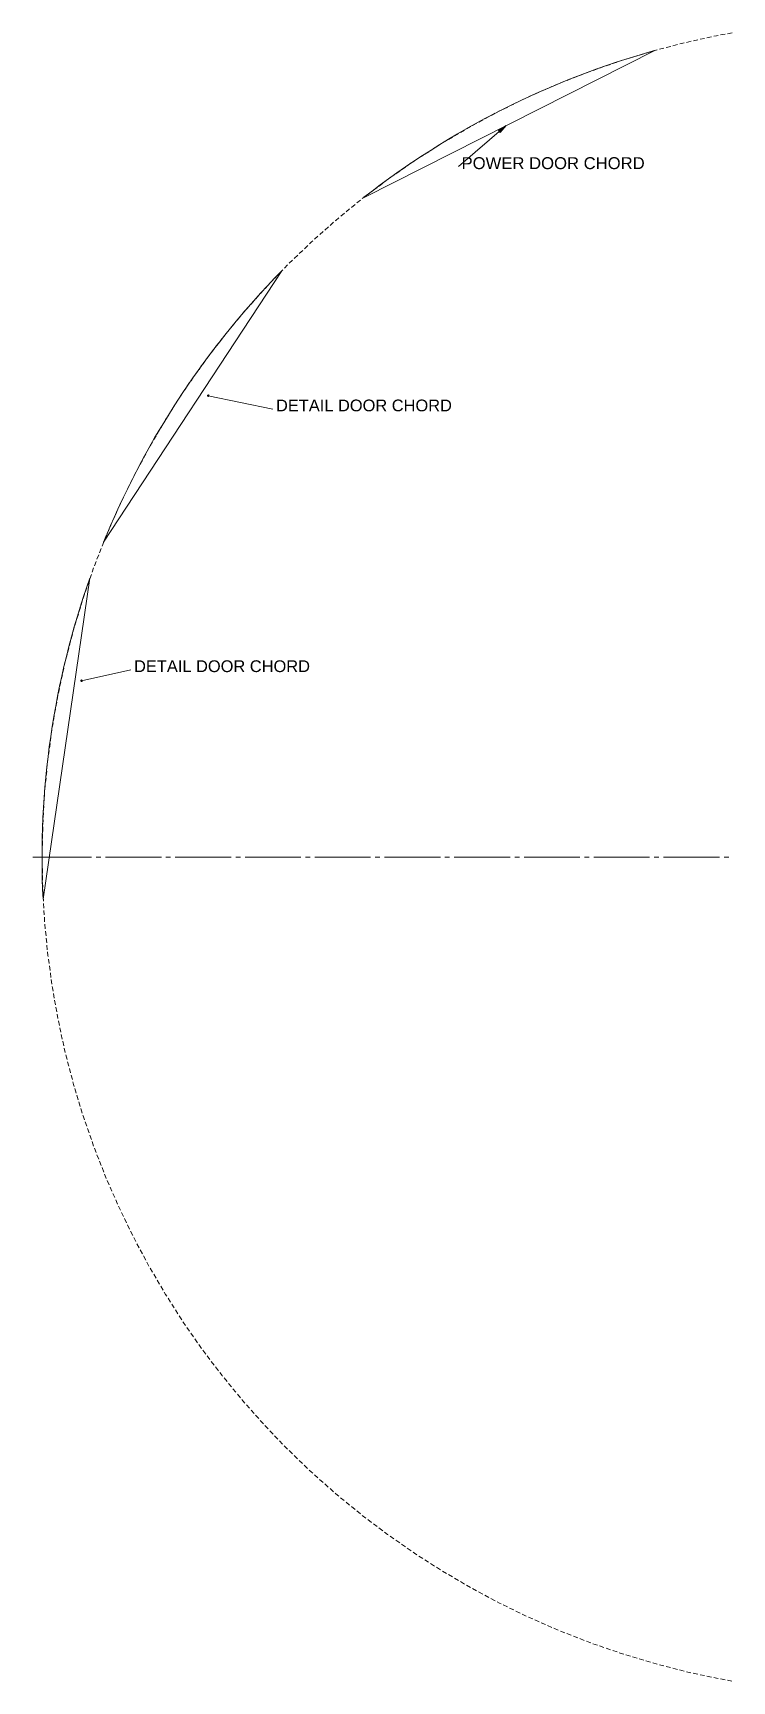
# Model space of a CAD drawing. Header units: millimetres. Extents: x 43 to 576, y 6 to 798.
# Drawn here: x 54.2 to 245.1, y 341.1 to 791.6 of the extents above; entities that cross this region are included whole.
import ezdxf

# ---------------------------------------------------------------- set-up
doc = ezdxf.new("R2010")
doc.units = ezdxf.units.MM
doc.header["$MEASUREMENT"] = 0
doc.layers.get('0').update_dxf_attribs({"linetype": 'CONTINUOUS'})
doc.styles.add('Arial0', font='arial.ttf', dxfattribs={"height": 3.96})

msp = doc.modelspace()

# ---------------------------------------------------------------- hatches: boundary and pattern name
at = {"true_color": 0x000007}
msp.add_hatch(color=0, dxfattribs=at).paths.add_polyline_path([(183.49, 766.28), (181.81, 764.42), (181.39, 764.89)])
h = msp.add_hatch(color=0, dxfattribs=at)
edge = h.paths.add_edge_path()
edge.add_spline(control_points=[(101.85, 692.48), (101.82, 692.21), (102.18, 692.11), (102.27, 692.39), (102.27, 692.39), (102.3, 692.66), (101.94, 692.77), (101.85, 692.48)], knot_values=[0, 0, 0, 0, 0.125, 0.125, 0.125, 0.125, 1, 1, 1, 1], degree=3, periodic=0)
edge.add_line((101.85, 692.48), (102.05, 692.44))
edge.add_line((102.05, 692.44), (101.85, 692.48))
h = msp.add_hatch(color=0, dxfattribs=at)
edge = h.paths.add_edge_path()
edge.add_line((67.28, 614.51), (67.3, 614.42))
edge.add_line((67.3, 614.42), (67.37, 614.37))
edge.add_line((67.37, 614.37), (67.45, 614.34))
edge.add_line((67.45, 614.34), (67.52, 614.34))
edge.add_line((67.52, 614.34), (67.6, 614.37))
edge.add_line((67.6, 614.37), (67.65, 614.44))
edge.add_line((67.65, 614.44), (67.68, 614.51))
edge.add_line((67.68, 614.51), (67.68, 614.59))
edge.add_spline(control_points=[(67.68, 614.59), (67.57, 614.89), (67.25, 614.75), (67.28, 614.51)], knot_values=[0, 0, 0, 0, 1, 1, 1, 1], degree=3, periodic=0)
edge.add_line((67.28, 614.51), (67.48, 614.54))
edge.add_line((67.48, 614.54), (67.28, 614.51))

# ---------------------------------------------------------------- linework, layer by layer
at = {"color": 0, "linetype": 'Continuous', "lineweight": 20, "true_color": 0x000007}
for p, q in [((144.62, 746.63), (224.23, 786.84)), ((101.85, 692.48), (102.05, 692.44)), ((101.85, 692.48), (102.05, 692.44)), ((67.28, 614.51), (67.48, 614.54)), ((67.28, 614.51), (67.48, 614.54))]:
    msp.add_line(p, q, dxfattribs=at)
at = {"color": 0, "linetype": 'Continuous', "lineweight": 9, "true_color": 0x000007}
for p, q in [((73.5, 652.4), (122.16, 726.56)), ((57, 554.78), (69.73, 642.54))]:
    msp.add_line(p, q, dxfattribs=at)
at = {"color": 0, "linetype": 'Continuous', "lineweight": 20, "true_color": 0x000007}
for points in [[(230.24, 788.41), (229.01, 788.09)], [(232.09, 788.89), (230.85, 788.57)], [(233.94, 789.3), (232.72, 789.02)], [(235.81, 789.7), (234.59, 789.45)], [(237.66, 790.11), (236.42, 789.85)], [(239.53, 790.52), (238.29, 790.24)], [(240.9, 790.84), (240.14, 790.67)], [(241.4, 790.9), (240.9, 790.84)], [(243.29, 791.23), (242.03, 791.04)], [(245.14, 791.58), (243.9, 791.35)], [(214.87, 784.01), (214.37, 783.86)], [(215.58, 784.24), (214.87, 784.01)], [(217.4, 784.78), (216.21, 784.42)], [(219.24, 785.35), (218.03, 784.97)], [(221.06, 785.91), (219.85, 785.53)], [(222.87, 786.45), (221.67, 786.09)], [(224.71, 786.97), (223.49, 786.65)], [(226.55, 787.45), (225.32, 787.13)], [(228.4, 787.91), (227.18, 787.6)], [(203.01, 779.77), (201.82, 779.29)], [(204.8, 780.47), (203.61, 780)], [(206.35, 781.06), (205.38, 780.7)], [(206.57, 781.15), (206.35, 781.06)], [(208.37, 781.77), (207.18, 781.36)], [(210.17, 782.39), (208.98, 781.97)], [(211.98, 783), (210.78, 782.6)], [(213.76, 783.64), (212.59, 783.21)], [(192.47, 775.39), (191.3, 774.88)], [(194.21, 776.17), (193.04, 775.65)], [(195.96, 776.93), (194.79, 776.42)], [(197.7, 777.69), (196.53, 777.18)], [(199.47, 778.38), (198.3, 777.92)], [(201.26, 779.09), (200.07, 778.62)], [(182.14, 770.49), (181.67, 770.28)], [(183.86, 771.34), (182.72, 770.78)], [(185.56, 772.16), (184.42, 771.62)], [(187.26, 773.01), (186.14, 772.45)], [(188.97, 773.83), (187.83, 773.29)], [(189.76, 774.22), (189.55, 774.12)], [(190.7, 774.63), (189.76, 774.22)], [(170.41, 755.05), (183.49, 766.28), (183.49, 766.28)], [(173.72, 766.03), (172.63, 765.38)], [(175.41, 766.92), (174.28, 766.33)], [(177.08, 767.83), (175.95, 767.24)], [(178.76, 768.71), (177.65, 768.13)], [(180.45, 769.62), (179.33, 769.01)], [(181.67, 770.28), (181, 769.92)], [(167.15, 762.17), (166.04, 761.51)], [(168.81, 763.12), (167.7, 762.49)], [(170.43, 764.09), (169.35, 763.45)], [(172.08, 765.05), (170.97, 764.42)], [(159.08, 757.1), (158.42, 756.65)], [(160.68, 758.11), (159.63, 757.43)], [(162.31, 759.13), (161.25, 758.45)], [(163.91, 760.16), (162.84, 759.48)], [(165.51, 761.18), (164.44, 760.5)], [(152.81, 752.75), (151.77, 752.04)], [(154.38, 753.85), (153.34, 753.11)], [(155.95, 754.93), (154.91, 754.22)], [(157.51, 756.04), (156.45, 755.29)], [(158.42, 756.65), (158.02, 756.39)], [(146.69, 748.21), (145.68, 747.45)], [(148.21, 749.36), (147.2, 748.6)], [(149.72, 750.53), (148.73, 749.75)], [(151.06, 751.51), (150.23, 750.91)], [(151.24, 751.66), (151.06, 751.51)], [(140.7, 743.5), (139.73, 742.69)], [(142.19, 744.71), (141.22, 743.9)], [(143.65, 745.92), (142.67, 745.11)], [(145.17, 747.07), (144.16, 746.31)], [(136.32, 739.83), (135.36, 738.99)], [(136.92, 740.36), (136.78, 740.26)], [(137.78, 741.07), (136.92, 740.36)], [(139.25, 742.29), (138.27, 741.48)], [(130.22, 734.4), (129.69, 733.91)], [(130.63, 734.78), (130.22, 734.4)], [(132.05, 736.04), (131.1, 735.2)], [(133.46, 737.3), (132.53, 736.47)], [(134.9, 738.57), (133.96, 737.71)], [(126.5, 730.83), (125.57, 729.95)], [(127.87, 732.15), (126.94, 731.26)], [(129.23, 733.46), (128.32, 732.6)], [(121.11, 725.44), (120.23, 724.53)], [(122.41, 726.81), (121.55, 725.9)], [(123.75, 728.17), (122.86, 727.28)], [(123.75, 728.18), (123.75, 728.17)], [(125.12, 729.51), (124.2, 728.63)], [(117.17, 721.3), (116.31, 720.36)], [(118.46, 722.69), (117.58, 721.78)], [(119.78, 724.07), (118.91, 723.16)], [(113.35, 717.04), (112.5, 716.08)], [(114.62, 718.46), (113.78, 717.5)], [(115.89, 719.87), (115.05, 718.94)], [(109.64, 712.7), (108.85, 711.69)], [(110.85, 714.16), (110.06, 713.18)], [(111.54, 715), (111.26, 714.64)], [(112.07, 715.61), (111.54, 715)], [(105.84, 708.04), (105.24, 707.28)], [(106, 708.27), (105.84, 708.04)], [(107.23, 709.76), (106.4, 708.75)], [(108.44, 711.21), (107.64, 710.24)], [(102.55, 703.72), (101.79, 702.7)], [(103.71, 705.24), (102.94, 704.24)], [(104.86, 706.77), (104.09, 705.76)], [(99.19, 699.11), (98.45, 698.07)], [(100.26, 700.66), (99.55, 699.64)], [(101.41, 702.2), (100.65, 701.18)], [(95.91, 694.43), (95.25, 693.52)], [(96.99, 696), (96.26, 694.96)], [(98.08, 697.55), (97.37, 696.49)], [(92.79, 689.65), (92.11, 688.56)], [(93.81, 691.25), (93.14, 690.18)], [(94.86, 692.84), (94.15, 691.78)], [(95.25, 693.52), (95.19, 693.38)], [(119.7, 688.79), (102.05, 692.44), (102.05, 692.44)], [(89.76, 684.78), (89.13, 683.69)], [(90.42, 685.94), (90.09, 685.35)], [(90.74, 686.42), (90.42, 685.94)], [(91.78, 688.03), (91.09, 686.95)], [(87.84, 681.49), (87.18, 680.42)], [(88.79, 683.15), (88.16, 682.04)], [(85, 676.53), (84.42, 675.41)], [(85.88, 678.17), (85.3, 677.09)], [(85.91, 678.2), (85.88, 678.17)], [(86.87, 679.86), (86.24, 678.76)], [(82.32, 671.5), (81.71, 670.38)], [(83.21, 673.17), (82.62, 672.05)], [(84.12, 674.86), (83.49, 673.74)], [(80.6, 668.1), (80.05, 666.94)], [(81.43, 669.8), (80.88, 668.66)], [(78.1, 662.95), (77.72, 662.17)], [(78.93, 664.66), (78.38, 663.51)], [(79.77, 666.38), (79.23, 665.23)], [(75.77, 657.74), (75.27, 656.57)], [(76.53, 659.48), (76.03, 658.3)], [(77.32, 661.21), (76.79, 660.04)], [(77.72, 662.17), (77.57, 661.79)], [(74.12, 653.92), (73.77, 653.06)], [(74.25, 654.24), (74.12, 653.92)], [(75.01, 655.97), (74.5, 654.81)], [(72.15, 648.91), (71.68, 647.73)], [(72.86, 650.68), (72.38, 649.5)], [(73.54, 652.47), (73.09, 651.27)], [(70.77, 645.37), (70.36, 644.16)], [(71.45, 647.16), (71.01, 645.97)], [(68.92, 639.94), (68.49, 638.77)], [(69.53, 641.75), (69.12, 640.57)], [(70.16, 643.57), (69.73, 642.36)], [(67.68, 636.36), (67.33, 635.15)], [(67.91, 637.07), (67.88, 636.97)], [(68.28, 638.16), (67.91, 637.07)], [(66.01, 630.9), (65.65, 629.66)], [(66.59, 632.72), (66.21, 631.48)], [(67.14, 634.54), (66.75, 633.31)], [(64.95, 627.23), (64.64, 626)], [(65.27, 628.48), (65.12, 627.84)], [(65.46, 629.08), (65.27, 628.48)], [(63.51, 621.7), (63.2, 620.46)], [(64.01, 623.54), (63.68, 622.31)], [(64.49, 625.39), (64.16, 624.17)], [(62.62, 618), (62.36, 616.76)], [(63, 619.75), (62.75, 618.61)], [(63.05, 619.83), (63, 619.75)], [(61.79, 614.27), (61.54, 613.02)], [(62.22, 616.13), (61.94, 614.89)], [(67.28, 614.51), (67.3, 614.42), (67.37, 614.37), (67.45, 614.34), (67.52, 614.34), (67.6, 614.37), (67.65, 614.44), (67.68, 614.51), (67.68, 614.59)], [(60.68, 608.67), (60.47, 607.41)], [(61.02, 610.55), (60.78, 609.3)], [(61.4, 612.41), (61.13, 611.17)], [(60.02, 604.91), (59.79, 603.67)], [(60.34, 606.8), (60.12, 605.53)], [(59.11, 599.26), (58.95, 598.02)], [(59.39, 601.14), (59.21, 599.9)], [(59.54, 602.13), (59.48, 601.79)], [(59.68, 603.03), (59.54, 602.13)], [(58.58, 595.49), (58.42, 594.24)], [(58.87, 597.37), (58.68, 596.13)], [(58.12, 591.7), (58.01, 590.46)], [(58.29, 593.22), (58.19, 592.34)], [(58.34, 593.62), (58.29, 593.22)], [(57.56, 586.02), (57.46, 584.75)], [(57.76, 587.91), (57.62, 586.67)], [(57.96, 589.81), (57.82, 588.56)], [(57.29, 582.22), (57.21, 580.95)], [(57.39, 584.12), (57.31, 582.85)], [(57.06, 578.43), (57, 577.16)], [(57.16, 580.32), (57.1, 579.06)], [(56.83, 572.71), (56.8, 571.44)], [(56.86, 574.61), (56.85, 573.36)], [(56.9, 575.32), (56.86, 575.26)], [(56.95, 576.53), (56.9, 575.32)], [(56.75, 568.91), (56.72, 567.63)], [(56.78, 570.81), (56.76, 569.53)], [(70.21, 566.34), (54.96, 566.34), (54.2, 566.34)], [(56.7, 567), (56.7, 566.34), (56.7, 565.73)], [(56.72, 565.09), (56.75, 563.83)], [(56.76, 563.18), (56.78, 561.91)], [(72.74, 566.34), (71.47, 566.34)], [(89.27, 566.34), (74.02, 566.34)], [(91.8, 566.34), (90.52, 566.34)], [(108.32, 566.34), (93.07, 566.34)], [(110.85, 566.34), (109.58, 566.34)], [(127.37, 566.34), (112.12, 566.34)], [(129.9, 566.34), (128.63, 566.34)], [(146.43, 566.34), (131.18, 566.34)], [(148.96, 566.34), (147.68, 566.34)], [(165.48, 566.34), (150.23, 566.34)], [(168.01, 566.34), (166.74, 566.34)], [(184.54, 566.34), (169.29, 566.34)], [(187.07, 566.34), (185.79, 566.34)], [(203.59, 566.34), (188.34, 566.34)], [(206.12, 566.34), (204.85, 566.34)], [(222.64, 566.34), (207.39, 566.34)], [(225.17, 566.34), (223.9, 566.34)], [(241.7, 566.34), (226.45, 566.34)], [(244.23, 566.34), (242.95, 566.34)], [(56.8, 561.28), (56.83, 560.01)], [(56.83, 559.38), (56.86, 558.11)], [(56.86, 557.48), (56.9, 557.34)], [(56.9, 557.34), (56.95, 556.2)], [(56.98, 555.56), (57.06, 554.3)], [(57.1, 553.66), (57.16, 552.38)], [(57.21, 551.75), (57.29, 550.5)], [(57.31, 549.87), (57.39, 548.59)], [(57.46, 547.97), (57.56, 546.69)], [(57.62, 546.06), (57.76, 544.81)], [(57.82, 544.18), (57.96, 542.91)], [(58.01, 542.28), (58.12, 541)], [(58.19, 540.39), (58.29, 539.43)], [(58.29, 539.43), (58.34, 539.12)], [(58.42, 538.47), (58.58, 537.23)], [(58.67, 536.59), (58.87, 535.35)], [(58.95, 534.72), (59.11, 533.46)], [(59.2, 532.83), (59.39, 531.56)], [(59.48, 530.95), (59.54, 530.57)], [(59.54, 530.57), (59.68, 529.67)], [(59.79, 529.06), (60.01, 527.8)], [(60.12, 527.18), (60.34, 525.92)], [(60.45, 525.31), (60.68, 524.07)], [(60.78, 523.42), (61.02, 522.18)], [(61.13, 521.57), (61.4, 520.31)], [(61.53, 519.7), (61.79, 518.46)], [(61.94, 517.83), (62.21, 516.59)], [(62.36, 515.98), (62.62, 514.72)], [(62.75, 514.11), (63.03, 512.9)], [(63.03, 512.9), (63.03, 512.87)], [(63.2, 512.24), (63.51, 511.02)], [(63.66, 510.4), (63.98, 509.18)], [(64.16, 508.57), (64.47, 507.34)], [(64.64, 506.72), (64.95, 505.49)], [(65.1, 504.88), (65.3, 504.2)], [(65.3, 504.2), (65.46, 503.66)], [(65.63, 503.04), (66.01, 501.84)], [(66.21, 501.22), (66.56, 500.02)], [(66.75, 499.41), (67.12, 498.2)], [(67.3, 497.57), (67.68, 496.36)], [(67.86, 495.75), (67.91, 495.63)], [(67.91, 495.63), (68.28, 494.54)], [(68.49, 493.96), (68.89, 492.76)], [(69.1, 492.16), (69.53, 490.95)], [(69.73, 490.36), (70.15, 489.15)], [(70.36, 488.56), (70.77, 487.35)], [(70.99, 486.75), (71.45, 485.58)], [(71.68, 484.98), (72.15, 483.79)], [(72.38, 483.2), (72.83, 482.02)], [(73.06, 481.44), (73.54, 480.25)], [(73.77, 479.67), (74.12, 478.76)], [(74.12, 478.76), (74.23, 478.48)], [(74.48, 477.9), (75.01, 476.75)], [(75.27, 476.15), (75.77, 474.99)], [(76.03, 474.41), (76.53, 473.26)], [(76.79, 472.66), (77.29, 471.49)], [(77.56, 470.92), (77.72, 470.53)], [(77.72, 470.53), (78.1, 469.78)], [(78.38, 469.2), (78.93, 468.06)], [(79.21, 467.5), (79.76, 466.34)], [(80.04, 465.78), (80.6, 464.64)], [(80.88, 464.06), (81.43, 462.92)], [(81.71, 462.36), (82.3, 461.23)], [(82.58, 460.65), (83.21, 459.53)], [(83.49, 458.98), (84.09, 457.86)], [(84.39, 457.31), (84.98, 456.19)], [(85.28, 455.61), (85.88, 454.52)], [(85.88, 454.52), (85.89, 454.5)], [(86.21, 453.94), (86.85, 452.86)], [(87.17, 452.32), (87.83, 451.21)], [(88.14, 450.66), (88.77, 449.55)], [(89.12, 449.02), (89.75, 447.93)], [(90.06, 447.39), (90.44, 446.74)], [(90.44, 446.74), (90.72, 446.3)], [(91.09, 445.75), (91.76, 444.69)], [(92.09, 444.16), (92.77, 443.09)], [(93.12, 442.56), (93.81, 441.47)], [(94.15, 440.94), (94.82, 439.86)], [(95.17, 439.33), (95.25, 439.18)], [(95.25, 439.18), (95.88, 438.29)], [(96.26, 437.76), (96.99, 436.74)], [(97.35, 436.21), (98.06, 435.16)], [(98.43, 434.64), (99.17, 433.59)], [(99.52, 433.06), (100.25, 432.04)], [(100.63, 431.53), (101.39, 430.5)], [(101.77, 430), (102.53, 428.98)], [(102.91, 428.48), (103.71, 427.47)], [(104.09, 426.98), (104.85, 425.95)], [(105.23, 425.44), (105.84, 424.66)], [(105.84, 424.66), (106, 424.43)], [(106.4, 423.95), (107.21, 422.97)], [(107.61, 422.48), (108.42, 421.49)], [(108.82, 421.01), (109.63, 420.03)], [(110.02, 419.53), (110.85, 418.56)], [(111.26, 418.06), (111.54, 417.7)], [(111.54, 417.7), (112.07, 417.1)], [(112.5, 416.62), (113.35, 415.68)], [(113.76, 415.2), (114.6, 414.24)], [(115.02, 413.78), (115.88, 412.84)], [(116.29, 412.34), (117.14, 411.41)], [(117.57, 410.92), (118.43, 410.01)], [(118.87, 409.54), (119.77, 408.63)], [(120.2, 408.17), (121.07, 407.26)], [(121.52, 406.81), (122.4, 405.89)], [(122.84, 405.44), (123.72, 404.52)], [(124.16, 404.09), (125.11, 403.19)], [(125.55, 402.75), (126.46, 401.89)], [(126.93, 401.44), (127.84, 400.55)], [(128.3, 400.1), (129.21, 399.24)], [(129.67, 398.79), (130.2, 398.28)], [(130.2, 398.28), (130.6, 397.92)], [(131.08, 397.5), (132.02, 396.66)], [(132.48, 396.23), (133.44, 395.4)], [(133.92, 394.99), (134.87, 394.13)], [(135.35, 393.72), (136.31, 392.87)], [(136.77, 392.44), (136.92, 392.31)], [(136.92, 392.31), (137.74, 391.63)], [(138.22, 391.23), (139.22, 390.42)], [(139.71, 390.03), (140.69, 389.22)], [(141.18, 388.82), (142.16, 387.99)], [(142.66, 387.6), (143.65, 386.79)], [(144.13, 386.4), (145.15, 385.64)], [(145.67, 385.26), (146.68, 384.49)], [(147.19, 384.11), (148.2, 383.34)], [(148.71, 382.96), (149.72, 382.19)], [(150.23, 381.81), (151.04, 381.18)], [(151.04, 381.18), (151.24, 381.05)], [(151.75, 380.7), (152.8, 379.97)], [(153.32, 379.59), (154.37, 378.86)], [(154.9, 378.52), (155.92, 377.79)], [(156.45, 377.41), (157.49, 376.7)], [(158.01, 376.33), (158.4, 376.05)], [(158.4, 376.05), (159.06, 375.64)], [(159.61, 375.29), (160.67, 374.6)], [(161.21, 374.25), (162.27, 373.57)], [(162.8, 373.24), (163.89, 372.54)], [(164.42, 372.2), (165.5, 371.52)], [(166.03, 371.19), (167.12, 370.53)], [(167.68, 370.21), (168.76, 369.58)], [(169.3, 369.24), (170.41, 368.61)], [(170.96, 368.28), (172.06, 367.63)], [(172.59, 367.32), (173.69, 366.67)], [(174.26, 366.37), (175.36, 365.76)], [(175.93, 365.47), (177.06, 364.87)], [(177.61, 364.57), (178.73, 363.96)], [(179.29, 363.66), (180.42, 363.08)], [(180.98, 362.79), (181.67, 362.41)], [(181.67, 362.41), (182.09, 362.19)], [(182.67, 361.91), (183.81, 361.36)], [(184.39, 361.08), (185.53, 360.54)], [(186.09, 360.26), (187.23, 359.71)], [(187.81, 359.43), (188.95, 358.87)], [(189.53, 358.58), (189.76, 358.49)], [(189.76, 358.49), (190.69, 358.09)], [(191.28, 357.82), (192.44, 357.31)], [(193.02, 357.06), (194.18, 356.55)], [(194.77, 356.3), (195.95, 355.79)], [(196.51, 355.54), (197.68, 355.03)], [(198.26, 354.78), (199.45, 354.32)], [(200.03, 354.09), (201.21, 353.64)], [(201.8, 353.41), (202.99, 352.93)], [(203.59, 352.7), (204.76, 352.23)], [(205.36, 352), (206.34, 351.62)], [(206.34, 351.62), (206.55, 351.54)], [(207.15, 351.32), (208.35, 350.93)], [(208.93, 350.71), (210.14, 350.28)], [(210.73, 350.1), (211.94, 349.67)], [(212.54, 349.47), (213.74, 349.06)], [(214.34, 348.84), (214.87, 348.66)], [(214.87, 348.66), (215.56, 348.45)], [(216.16, 348.28), (217.38, 347.9)], [(217.98, 347.73), (219.2, 347.35)], [(219.82, 347.17), (221.02, 346.79)], [(221.63, 346.63), (222.84, 346.25)], [(223.47, 346.05), (224.69, 345.73)], [(225.31, 345.58), (226.53, 345.27)], [(227.14, 345.1), (228.38, 344.79)], [(228.99, 344.61), (230.22, 344.29)], [(230.83, 344.15), (232.05, 343.83)], [(232.67, 343.68), (233.92, 343.4)], [(234.54, 343.29), (235.79, 343)], [(236.4, 342.86), (237.65, 342.59)], [(238.26, 342.46), (239.51, 342.18)], [(240.13, 342.06), (240.9, 341.86)], [(240.9, 341.86), (241.37, 341.8)], [(242, 341.68), (243.24, 341.47)], [(243.86, 341.33), (245.12, 341.12)]]:
    msp.add_lwpolyline(points, dxfattribs=at)
msp.add_lwpolyline([(183.49, 766.28), (181.81, 764.42), (181.39, 764.89)], close=True, dxfattribs=at)
at = {"color": 0, "linetype": 'Continuous', "lineweight": 9, "true_color": 0x000007}
for points in [[(122.16, 726.56), (120.21, 724.55), (118.26, 722.5), (116.37, 720.44), (114.49, 718.36)], [(80.95, 617.53), (67.48, 614.52)]]:
    msp.add_lwpolyline(points, dxfattribs=at)
at = {"color": 0, "linetype": 'Continuous', "lineweight": 20, "true_color": 0x000007}
for points in [[(224.23, 786.84), (195.39, 778.86), (168.18, 765.09), (144.61, 746.66)], [(67.68, 614.59), (67.57, 614.89), (67.25, 614.75), (67.28, 614.51)]]:
    msp.add_open_spline(points, degree=3, dxfattribs=at)
at = {"color": 0, "linetype": 'Continuous', "lineweight": 9, "true_color": 0x000007}
for points in [[(114.49, 718.36), (97.16, 698.84), (83.33, 676.61), (73.5, 652.4)], [(69.73, 642.54), (59.78, 614.49), (55.44, 584.49), (56.96, 554.78)]]:
    msp.add_open_spline(points, degree=3, dxfattribs=at)
at = {"color": 0, "linetype": 'Continuous', "lineweight": 20, "true_color": 0x000007}
msp.add_open_spline([(101.85, 692.48), (101.82, 692.21), (102.18, 692.11), (102.27, 692.39), (102.27, 692.39), (102.3, 692.66), (101.94, 692.77), (101.85, 692.48)], degree=3, knots=[0, 0, 0, 0, 0.125, 0.125, 0.125, 0.125, 1, 1, 1, 1], dxfattribs=at)

# ---------------------------------------------------------------- texts
at = {"color": 0, "true_color": 0x000007, "style": 'Arial0'}
for s, height, p in [('POWER DOOR CHORD', 3.255, (171.27, 754.37)), ('DETAIL DOOR CHORD', 3.2079, (120.58, 688.17)), ('DETAIL DOOR CHORD', 3.208, (81.81, 616.9))]:
    msp.add_text(s, height=height, dxfattribs=at).set_placement(p)

doc.saveas('drawing.dxf')
